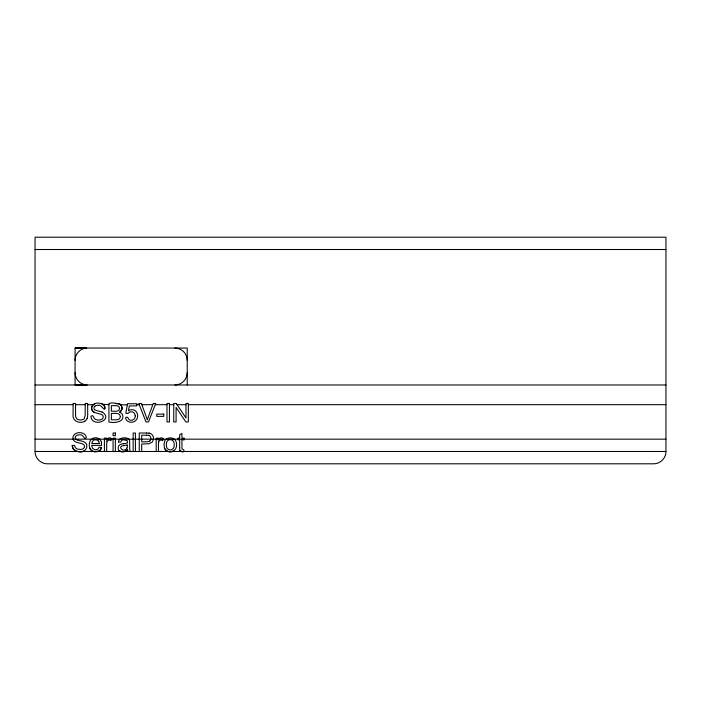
<?xml version="1.0" encoding="UTF-8"?>
<svg xmlns="http://www.w3.org/2000/svg" width="701" height="701" viewBox="0 0 701 701"><rect width="100%" height="100%" fill="white"/><g stroke="black" fill="none" stroke-linecap="round" stroke-linejoin="round"><path stroke-width="1.05" d="M665.95 451.488C666.116 458.086 660.176 463.974 653.586 463.799L47.414 463.799C40.824 463.974 34.884 458.086 35.05 451.488L35.05 237.201L665.95 237.201L665.95 451.488L35.05 451.488M101.33 442.165L101.636 445.38L91.629 445.38L92.497 448.281L94.88 449.849L97.597 449.42L99.227 447.177L101.575 447.466L100.515 449.674L98.92 451.041L94.276 451.672A5.888 5.888 0 0 1 89.562 447.501M126.942 447.992C124.235 453.731 116.462 446.134 123.656 445.626M149.593 441.131L147.333 441.77A10.866 10.866 0 0 1 146.483 441.805L141.698 441.805L141.698 435.207L146.64 435.207M84.76 421.213C79.625 424.368 71.747 420.766 73.097 414.133L73.097 403.469L75.55 403.469L75.55 414.125A13.512 13.512 0 0 0 75.804 417.2L77.276 419.259L80.019 420.039A10.313 10.313 0 0 0 80.869 420.022L83.401 419.356A3.084 3.084 0 0 0 83.918 418.97A2.638 2.638 0 0 0 84.339 418.479L85.18 415.342L85.224 403.469L87.669 403.469L87.669 414.133A13.433 13.433 0 0 1 87.117 418.576M165.699 450.016A6.002 6.002 0 0 0 169.598 451.742A8.184 8.184 0 0 0 170.509 451.786C175.145 451.917 177.519 446.774 176.398 442.752A6.204 6.204 0 0 0 174.838 439.597L174.365 439.194M80.37 451.795C86.127 452.767 89.842 443.996 83.813 441.761A5.994 5.994 0 0 0 83.507 441.639L83.331 441.569A27.208 27.208 0 0 0 80.764 440.85L79.712 440.587A22.695 22.695 0 0 1 77.294 439.93M98.517 405.309C101.496 403.794 105.246 413.686 104.729 406.773C103.844 404.302 101.102 403.198 98.657 403.163C93.811 401.857 88.843 408.464 93.496 411.794M94.749 403.785L93.259 404.679L87.669 404.687M125.085 451.365L127.564 449.832A4.872 4.872 0 0 0 128.003 451.488M124.804 451.462L124.752 451.479A6.905 6.905 0 0 1 120.563 451.488C116.865 450.454 117.514 444.706 121.185 444.154A10.971 10.971 0 0 1 122.403 443.908L123.315 443.777M124.69 451.497L121.58 451.724L119.223 450.708M77.18 451.479A7.956 7.956 0 0 1 75.91 451.076L73.246 448.877L72.229 445.556L74.543 445.354L75.384 447.737L77.171 449.061L81.334 449.507L83.524 448.631L84.567 446.993L84.225 445.117L82.438 443.864A15.22 15.22 0 0 0 81.237 443.505L79.143 442.971A22.169 22.169 0 0 1 75.831 441.989L75.699 441.884A4.697 4.697 0 0 1 73.079 439.194M35.05 249.512L665.95 249.512M75.06 372.669A12.338 12.338 0 0 0 87.082 384.963L75.077 384.98L75.077 348.038L187.228 348.038L187.228 384.98M35.05 384.98L665.95 384.98M35.05 404.687L73.097 404.687M75.55 404.687L85.224 404.687M108.918 404.687L102.653 404.267M120.423 404.74C121.983 406.063 122.535 408.508 121.448 410.287C118.18 412.95 121.124 411.802 122.482 414.563C125.4 422.317 113.509 423.422 108.918 421.932L108.918 403.469C115.56 401.41 120.966 406.116 127.38 404.687M136.783 404.687L139.28 404.687M141.891 404.687L152.792 404.687M155.271 404.687L166.987 404.687M169.44 404.687L173.734 404.687M177.073 404.687L185.984 404.687M188.341 404.687L665.95 404.687M35.05 439.168L665.95 439.168M99.253 443.514L91.752 443.514L92.462 441.288L94.293 439.877L96.589 439.799L98.482 441.095M75.077 348.038L86.696 348.055A12.338 12.338 0 0 0 75.06 360.349M146.684 433.025L139.245 433.025L139.245 451.488M79.818 451.795L76.129 451.155M118.425 441.928L120.651 442.226L121.51 440.491L123.069 439.764L126.741 440.456M179.693 447.571A12.714 12.714 0 0 0 179.798 449.963L179.868 450.068A1.595 1.595 0 0 0 179.964 450.322C183.434 453.924 186.063 450.016 182.023 448.903A5.669 5.669 0 0 1 181.945 447.694L181.918 439.877L184.205 439.877L184.205 438.116L181.918 438.116L181.918 433.437L179.658 434.804L179.658 438.116L177.984 438.116L177.984 439.877L179.658 439.877L179.658 447.571M77.294 439.921L76.015 439.273M102.031 412.013L102.206 412.083A5.994 5.994 0 0 1 102.512 412.206C114.07 420.258 91.524 428.022 90.928 416.228C94.013 413.905 92.979 418.786 95.555 419.364C97.202 420.162 99.165 420.25 100.909 419.733C103.809 419.294 104.134 414.887 101.137 414.309A15.22 15.22 0 0 0 99.936 413.949L97.833 413.406A22.169 22.169 0 0 1 94.521 412.433L93.636 411.89M101.785 403.811L102.53 404.188M94.714 409.717L95.993 410.365A22.695 22.695 0 0 0 98.412 411.014L99.463 411.277A27.208 27.208 0 0 1 102.031 411.995M99.945 439.632L99.708 439.396A5.906 5.906 0 0 0 99.463 439.168M128.809 439.168C126.382 437.161 122.368 437.389 119.862 439.168A3.54 3.54 0 0 0 119.424 439.632A5.652 5.652 0 0 0 118.46 441.937M73.149 439.168C71.66 434.269 77.881 431.588 81.842 432.973C84.138 433.384 86.135 435.26 86.372 437.626C83.892 440.64 83.559 433.779 79.818 434.865A8.885 8.885 0 0 0 77.837 435.006L76.742 435.4A2.725 2.725 0 0 0 76.313 435.671A2.366 2.366 0 0 0 75.822 439.247M165.515 449.762A5.792 5.792 0 0 1 164.437 447.79L163.999 444.346L164.805 440.911A5.363 5.363 0 0 1 166.067 439.29M158.47 451.488L158.47 444.487A8.876 8.876 0 0 1 158.838 441.84M156.192 451.488L156.192 438.116L158.242 438.116L158.242 440.14L158.549 439.615A8.587 8.587 0 0 1 158.838 439.168C159.846 436.811 165.392 437.696 162.702 440.64A2.673 2.673 0 0 0 158.601 441.735M141.698 451.488L141.698 443.978L148.665 443.821L151.88 442.349A5.652 5.652 0 0 0 153.344 439.168A6.835 6.835 0 0 0 153.388 438.362M135.424 451.488L135.424 433.025L133.155 433.025L133.155 451.488M127.372 445.608L127.372 444.776A18.594 18.594 0 0 1 123.656 445.573M115.341 451.488L115.341 438.116L113.063 438.116L113.063 451.488M106.683 451.488L106.683 444.487A8.876 8.876 0 0 1 107.051 441.84M104.405 451.488L104.405 438.116L106.456 438.116L106.456 440.14L106.762 439.615A8.587 8.587 0 0 1 107.051 439.168C108.059 436.811 113.606 437.696 110.916 440.64A2.673 2.673 0 0 0 106.815 441.735M87.073 418.567A5.529 5.529 0 0 1 84.751 421.196M94.372 412.363A4.705 4.705 0 0 1 93.11 404.53M94.617 409.805A2.375 2.375 0 0 1 95.047 406.177M95.012 406.116A2.725 2.725 0 0 1 95.432 405.844L96.536 405.458A8.885 8.885 0 0 1 98.517 405.318M103.266 404.661A5.293 5.293 0 0 1 105.062 408.665M115.902 403.671A6.791 6.791 0 0 1 120.449 404.538M120.423 404.608A4.495 4.495 0 0 1 119.45 412.162M99.358 439.106A6.107 6.107 0 0 0 91.025 439.676A6.055 6.055 0 0 0 89.719 441.919L89.307 444.092A12.18 12.18 0 0 0 89.281 445.31L89.605 447.483A5.757 5.757 0 0 0 93.461 451.523A7.676 7.676 0 0 0 97.86 451.462M146.64 435.251A11.181 11.181 0 0 1 148.849 435.347M148.884 435.303A3.111 3.111 0 0 1 150.803 438.432A4.399 4.399 0 0 1 150.803 439.168A2.918 2.918 0 0 1 149.611 441.148M149.076 433.034A5.328 5.328 0 0 1 153.545 438.37M146.684 433.052A16.456 16.456 0 0 1 149.059 433.183M166.277 439.247A6.44 6.44 0 0 1 174.295 439.212M174.864 348.055A12.338 12.338 0 0 1 187.237 360.349M187.237 372.669A12.338 12.338 0 0 1 174.864 384.963M75.883 451.129A6.16 6.16 0 0 1 72.212 445.556M77.198 451.418A11.058 11.058 0 0 0 82.578 451.497A7.606 7.606 0 0 0 83.699 451.076M100.015 439.702A6.055 6.055 0 0 1 101.365 442.235M101.557 447.466A5.59 5.59 0 0 1 97.895 451.558M98.534 441.06A4.863 4.863 0 0 1 99.174 443.514M127.547 449.814A8.719 8.719 0 0 1 125.146 451.374M130.404 451.479A4.942 4.942 0 0 1 129.781 449.639L129.773 449.481A22.704 22.704 0 0 1 129.703 448.202L129.667 442.165A10.489 10.489 0 0 0 129.58 440.771A3.636 3.636 0 0 0 128.87 439.212M126.837 440.394A2.795 2.795 0 0 1 127.302 442.392M127.389 443.05A23.676 23.676 0 0 1 123.315 443.724M127.31 445.608A5.801 5.801 0 0 1 127.021 448.018M164.42 447.79A5.739 5.739 0 0 0 168.152 451.505A7.054 7.054 0 0 0 172.315 451.47A6.546 6.546 0 0 0 173.533 450.971M166.531 442.795A9.148 9.148 0 0 0 166.374 445.415L166.768 447.51A3.908 3.908 0 0 0 167.451 448.649A3.768 3.768 0 0 0 173.121 448.649A4.066 4.066 0 0 0 173.866 447.256L174.12 446.239A10.024 10.024 0 0 0 174.225 444.723A9.499 9.499 0 0 0 174.19 443.838L174.014 442.787A4.346 4.346 0 0 0 173.243 441.122A3.777 3.777 0 0 0 167.434 440.938A4.346 4.346 0 0 0 166.566 442.804M179.955 450.331A2.243 2.243 0 0 0 180.902 451.26L180.981 451.321A2.471 2.471 0 0 0 181.401 451.488M184.389 451.426A6.747 6.747 0 0 1 181.393 451.549M120.37 416.578C120.37 421.038 113.799 419.601 111.371 419.75L111.371 413.406C113.842 413.59 120.309 412.162 120.37 416.578M119.599 408.481C119.547 412.503 113.509 410.9 111.371 411.224L111.371 405.651C113.623 405.958 119.599 404.363 119.599 408.481M135.24 415.868C135.775 419.356 130.973 422.055 128.651 419.145C128.134 415.859 123.762 416.85 126.329 419.864C127.705 421.932 130.447 422.58 132.778 422.107A5.748 5.748 0 0 0 135.968 420.276C139.56 416.692 137.133 409.218 131.657 409.691A6.178 6.178 0 0 0 128.397 410.865L129.387 405.888L136.783 405.888L136.783 403.723L127.564 403.723L125.768 413.204L127.906 413.476L129.869 411.925L132.515 411.846L134.513 413.257L135.24 415.868M147.298 419.715L141.453 403.469L138.798 403.469L145.983 421.932L148.498 421.932L155.753 403.469L153.247 403.469L147.298 419.715M169.44 403.469L166.987 403.469L166.987 421.932L169.44 421.932L169.44 403.469M176.258 403.469L173.734 403.469L173.734 421.932L176.091 421.932L176.091 407.421L185.826 421.932L188.341 421.932L188.341 403.469L185.984 403.469L185.984 417.962L176.258 403.469M163.762 414.107L156.779 414.107L156.779 416.385L163.762 416.385L163.762 414.107M115.341 433.025L113.063 433.025L113.063 435.628L115.341 435.628L115.341 433.025"/></g></svg>
